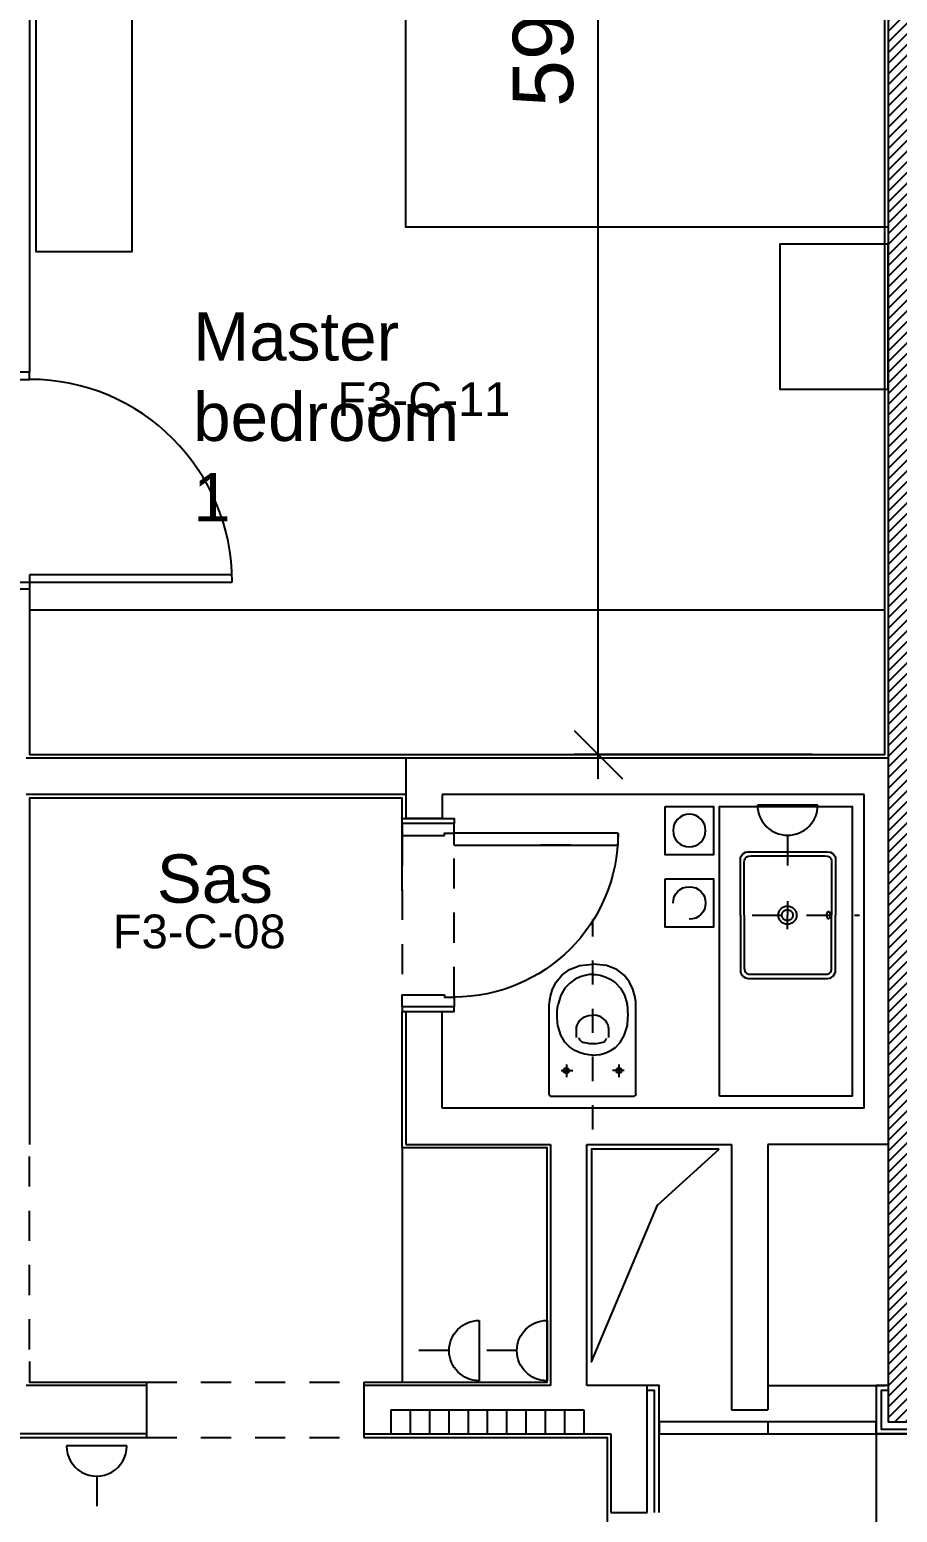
# Model space of a CAD drawing. Extents: x -1.7 to 46.3, y -159.8 to -77.2.
# Drawn here: x 8.02 to 11.62, y -127.46 to -121.32 of the extents above; entities that cross this region are included whole.
import ezdxf

# ---------------------------------------------------------------- set-up
doc = ezdxf.new("R2010")
doc.units = 0
doc.header["$MEASUREMENT"] = 0
doc.header["$PDMODE"] = 35
doc.header["$PDSIZE"] = 0.3
for name, pattern in [('CENTER', [2, 1.25, -0.25, 0.25, -0.25]), ('DASHDOTX2', [50.8, 25.4, -12.7, 0, -12.7]), ('HIDDEN2', [0.1875, 0.125, -0.0625])]:
    doc.linetypes.add(name, pattern=pattern)
doc.layers.get('0').update_dxf_attribs({"linetype": 'CONTINUOUS'})
doc.layers.get('DEFPOINTS').update_dxf_attribs({"linetype": 'CONTINUOUS'})
for name, color, linetype in [('04', 4, 'CONTINUOUS'), ('A-AXIS-SANITARY', 10, 'DASHDOTX2'), ('a-dim', 3, 'CONTINUOUS'), ('A-DOORS', 1, 'CONTINUOUS'), ('A-FLOR-PFIX', 61, 'CONTINUOUS'), ('A-FURNITURE', 252, 'CONTINUOUS'), ('A-HATCH-CONC', 8, 'CONTINUOUS'), ('A-MECHANICAL', 8, 'CONTINUOUS'), ('A-PLASTER', 8, 'CONTINUOUS'), ('A-proj-marble', 137, 'CONTINUOUS'), ('A-proj-wood', 5, 'CONTINUOUS'), ('A-PROJECTION', 9, 'CONTINUOUS'), ('A-SANIT', 95, 'CONTINUOUS'), ('A-sect-marble', 1, 'CONTINUOUS'), ('a-shaft', 251, 'CONTINUOUS'), ('E-POWER', 4, 'CONTINUOUS'), ('h', 252, 'CONTINUOUS'), ('l', 7, 'CONTINUOUS'), ('p', 251, 'HIDDEN2'), ('S-2ND-3RD-4-5-6TH$0$A-STR 2-3-4-5-6', 2, 'CONTINUOUS'), ('str', 6, 'CONTINUOUS'), ('txt', 250, 'CONTINUOUS'), ('w', 4, 'CONTINUOUS')]:
    doc.layers.add(name, color=color, linetype=linetype)
doc.styles.add('A100-STEXT', font='ARIAL.TTF', dxfattribs={"height": 0.25})
doc.dimstyles.new('dim-law', dxfattribs={"dimtxt": 0.25, "dimasz": 0.2, "dimexe": 0.1, "dimexo": 0.3, "dimgap": 0.1, "dimtad": 1, "dimlfac": 100, "dimdsep": 46, "dimtxsty": 'A100-STEXT', "dimblk1": 'OBLIQUE', "dimblk2": 'OBLIQUE', "dimsah": 1, "dimcen": -0.05, "dimdle": 0.1, "dimclrd": 15, "dimclre": 15, "dimclrt": 256, "dimadec": 0, "dimazin": 0, "dimtfac": 0.28, "dimtix": 1, "dimtmove": 2, "dimatfit": 3, "dimldrblk": 'OBLIQUE', "dimfxl": 0, "dimtolj": 1, "dimarcsym": 0})

# ---------------------------------------------------------------- blocks, each defined once
blk = doc.blocks.new('A$C4412624D')
for points in [[(-363.316505, 205.931824, 0), (-369.377186, 205.812927, 0), (-385.619804, 204.401184, 0), (-409.135235, 200.113983, 0), (-437.014357, 191.368836, 0), (-466.348038, 176.583069, 0), (-494.227158, 154.174194, 0), (-517.742592, 122.559601, 0), (-533.985207, 80.156738, 0), (-540.045876, 25.382996, 0)], [(-7.305237, 205.931824, 0), (-19.51413, 205.931824, 0), (-52.233948, 205.931824, 0), (-99.604431, 205.931824, 0), (-155.76532, 205.931824, 0), (-214.856354, 205.931793, 0), (-271.017242, 205.931793, 0), (-318.387726, 205.931793, 0), (-351.107536, 205.931763, 0), (-363.316406, 205.931763, 0)], [(-7.305237, 205.931824, 0), (-7.054718, 205.891724, 0), (-6.383331, 205.746399, 0), (-5.411285, 205.458283, 0), (-4.258881, 204.989777, 0), (-3.046356, 204.303314, 0), (-1.893951, 203.361298, 0), (-0.921936, 202.126221, 0), (-0.250519, 200.560455, 0), (0, 198.626465, 0)], [(-0.000031, 198.626618, 0), (-0.000031, 186.942688, 0), (-0.000031, 155.629791, 0), (-0.000031, 110.296204, 0), (-0.000031, 56.550171, 0), (0, 0, 0), (0, -53.746025, 0), (0, -99.079628, 0), (0.000031, -130.392528, 0), (0.000031, -142.076446, 0)], [(-497.934326, 27.701111, 0), (-497.803253, 31.697464, 0), (-496.723526, 42.562134, 0), (-493.665352, 58.608521, 0), (-487.598946, 78.150055, 0), (-477.494526, 99.500153, 0), (-462.322313, 120.972229, 0), (-441.052518, 140.879669, 0), (-412.655359, 157.53595, 0), (-376.101051, 169.254425, 0)], [(-283.871368, 169.254578, 0), (-285.531082, 169.495087, 0), (-290.24971, 170.096344, 0), (-297.636414, 170.87796, 0), (-307.300392, 171.659577, 0), (-318.850838, 172.260834, 0), (-331.896935, 172.501343, 0), (-346.047874, 172.200714, 0), (-360.912849, 171.17862, 0), (-376.101044, 169.254608, 0)], [(-167.899292, 27.713638, 0), (-167.94632, 31.783478, 0), (-168.779755, 42.831787, 0), (-171.43811, 59.116745, 0), (-176.960022, 78.896546, 0), (-186.383972, 100.429382, 0), (-200.748535, 121.973389, 0), (-221.092255, 141.786835, 0), (-248.453674, 158.127808, 0), (-283.871368, 169.254547, 0)], [(-128.633087, 134.554077, 0), (-126.879395, 134.554077, 0), (-122.179504, 134.554077, 0), (-115.375183, 134.554077, 0), (-107.308197, 134.554077, 0), (-98.820343, 134.554108, 0), (-90.753357, 134.554108, 0), (-83.949036, 134.554108, 0), (-79.249146, 134.554138, 0), (-77.495453, 134.554138, 0)], [(-93.019531, 135.467438, 0), (-93.196075, 137.437134, 0), (-93.705109, 139.291046, 0), (-94.515656, 140.998169, 0), (-95.596771, 142.527588, 0), (-96.917511, 143.848328, 0), (-98.446899, 144.929444, 0), (-100.154022, 145.740021, 0), (-102.007935, 146.249054, 0), (-103.977631, 146.425629, 0), (-103.977631, 146.425537, 0), (-105.947327, 146.248993, 0), (-107.801239, 145.73996, 0), (-109.508362, 144.929413, 0), (-111.03775, 143.848328, 0), (-112.358459, 142.527588, 0), (-113.439575, 140.99823, 0), (-114.250092, 139.291107, 0), (-114.759094, 137.437256, 0), (-114.935638, 135.46759, 0), (-114.93573, 135.467438, 0), (-114.759186, 133.497742, 0), (-114.250153, 131.643829, 0), (-113.439606, 129.936707, 0), (-112.35849, 128.407288, 0), (-111.03775, 127.086548, 0), (-109.508362, 126.005432, 0), (-107.801239, 125.194855, 0), (-105.947327, 124.685822, 0), (-103.977631, 124.509247, 0), (-103.977631, 124.509339, 0), (-102.007935, 124.685883, 0), (-100.154022, 125.194916, 0), (-98.446899, 126.005463, 0), (-96.917511, 127.086548, 0), (-95.596802, 128.407288, 0), (-94.515686, 129.936646, 0), (-93.70517, 131.643768, 0), (-93.196167, 133.49762, 0), (-93.019623, 135.467285, 0)], [(-103.977631, 156.470307, 0), (-103.977631, 154.841889, 0), (-103.977631, 150.477722, 0), (-103.977631, 144.159454, 0), (-103.977631, 136.668732, 0), (-103.977661, 128.787171, 0), (-103.977661, 121.296448, 0), (-103.977661, 114.97818, 0), (-103.977692, 110.614014, 0), (-103.977692, 108.985626, 0)], [(-239.127029, 93.496338, 0), (-244.453003, 93.570557, 0), (-249.945557, 93.674713, 0), (-255.392944, 93.798554, 0), (-260.583328, 93.931671, 0), (-265.304947, 94.063751, 0), (-269.345993, 94.184479, 0), (-272.494675, 94.283508, 0), (-274.5392, 94.350495, 0), (-275.267776, 94.375122, 0), (-275.267746, 94.375122, 0), (-277.177994, 94.160919, 0), (-282.297455, 93.202637, 0), (-289.709213, 91.026795, 0), (-298.496338, 87.159912, 0), (-307.741928, 81.128479, 0), (-316.529068, 72.45903, 0), (-323.940826, 60.67807, 0), (-329.060295, 45.312103, 0), (-330.970551, 25.887634, 0)], [(-222.988953, 73.828949, 0), (-223.338638, 74.133179, 0), (-224.304276, 74.948532, 0), (-225.760712, 76.128952, 0), (-227.582809, 77.528443, 0), (-229.645447, 79.000946, 0), (-231.823486, 80.400421, 0), (-233.99176, 81.580872, 0), (-236.025146, 82.39621, 0), (-237.798523, 82.70047, 0)], [(-222.988953, 73.828949, 0), (-222.415253, 72.286972, 0), (-220.969742, 67.851441, 0), (-219.065781, 60.807938, 0), (-217.11673, 51.442078, 0), (-215.53595, 40.039414, 0), (-214.736816, 26.885574, 0), (-215.132675, 12.266113, 0), (-217.136887, -3.533356, 0), (-221.162842, -20.227234, 0)], [(-363.316505, -149.381658, 0), (-369.377186, -149.461094, 0), (-385.619804, -148.580885, 0), (-409.135235, -145.063267, 0), (-437.014357, -137.230472, 0), (-466.348038, -123.404728, 0), (-494.227158, -101.908272, 0), (-517.742592, -71.063339, 0), (-533.985207, -29.192154, 0), (-540.045876, 25.383057, 0)], [(-497.934326, 27.701111, 0), (-497.877174, 23.658875, 0), (-496.982231, 12.679642, 0), (-494.164284, -3.515335, 0), (-488.338104, -23.204819, 0), (-478.41848, -44.667587, 0), (-463.320183, -66.182388, 0), (-441.957998, -86.028, 0), (-413.246702, -102.483177, 0), (-376.101074, -113.826691, 0)], [(-239.127029, -38.068466, 0), (-244.453003, -38.14267, 0), (-249.945557, -38.246841, 0), (-255.392944, -38.370651, 0), (-260.583328, -38.503769, 0), (-265.304947, -38.635849, 0), (-269.345993, -38.756561, 0), (-272.494675, -38.855591, 0), (-274.5392, -38.922577, 0), (-275.267776, -38.947189, 0), (-275.267746, -38.947235, 0), (-277.177994, -38.733047, 0), (-282.297455, -37.774811, 0), (-289.709213, -35.599045, 0), (-298.496338, -31.732208, 0), (-307.741928, -25.700821, 0), (-316.529068, -17.031387, 0), (-323.940826, -5.250381, 0), (-329.060295, 10.115692, 0), (-330.970551, 29.540344, 0)], [(-167.899292, 27.713638, 0), (-167.835449, 23.744888, 0), (-168.391693, 12.949295, 0), (-170.689728, -3.00711, 0), (-175.851273, -22.458359, 0), (-184.998032, -43.738403, 0), (-199.251709, -65.181274, 0), (-219.733994, -85.120949, 0), (-247.56662, -101.891426, 0), (-283.871277, -113.826691, 0)], [(-221.162796, -20.227218, 0), (-221.512482, -20.531448, 0), (-222.478119, -21.346786, 0), (-223.934555, -22.527222, 0), (-225.756668, -23.926681, 0), (-227.819305, -25.39917, 0), (-229.99733, -26.79863, 0), (-232.165619, -27.97905, 0), (-234.19902, -28.794388, 0), (-235.972382, -29.098617, 0)], [(-103.977631, -101.042419, 0), (-103.977631, -99.414001, 0), (-103.977631, -95.049827, 0), (-103.977631, -88.731552, 0), (-103.977631, -81.240814, 0), (-103.977661, -73.359253, 0), (-103.977661, -65.868515, 0), (-103.977661, -59.550239, 0), (-103.977692, -55.186066, 0), (-103.977692, -53.557648, 0)], [(-283.871368, -113.826683, 0), (-285.531082, -114.067184, 0), (-290.24971, -114.668434, 0), (-297.636414, -115.450065, 0), (-307.300392, -116.231693, 0), (-318.850838, -116.832943, 0), (-331.896935, -117.073444, 0), (-346.047874, -116.772819, 0), (-360.912849, -115.750694, 0), (-376.101044, -113.826691, 0)], [(-128.633087, -79.126785, 0), (-126.879395, -79.126785, 0), (-122.179504, -79.126785, 0), (-115.375183, -79.126785, 0), (-107.308197, -79.126793, 0), (-98.820343, -79.126793, 0), (-90.753357, -79.1268, 0), (-83.949036, -79.1268, 0), (-79.249146, -79.126808, 0), (-77.495453, -79.126816, 0)], [(-93.019531, -80.039558, 0), (-93.196075, -78.069855, 0), (-93.705109, -76.215965, 0), (-94.515656, -74.508842, 0), (-95.596771, -72.979439, 0), (-96.917511, -71.658707, 0), (-98.446899, -70.577591, 0), (-100.154022, -69.767044, 0), (-102.007935, -69.258026, 0), (-103.977631, -69.081474, 0), (-103.977631, -69.081459, 0), (-105.947327, -69.258011, 0), (-107.801239, -69.767036, 0), (-109.508362, -70.577583, 0), (-111.03775, -71.658699, 0), (-112.358459, -72.979431, 0), (-113.439575, -74.508835, 0), (-114.250092, -76.21595, 0), (-114.759094, -78.069839, 0), (-114.935638, -80.039543, 0), (-114.93573, -80.039558, 0), (-114.759186, -82.009262, 0), (-114.250153, -83.863159, 0), (-113.439606, -85.570282, 0), (-112.35849, -87.099686, 0), (-111.03775, -88.420425, 0), (-109.508362, -89.501541, 0), (-107.801239, -90.312088, 0), (-105.947327, -90.821113, 0), (-103.977631, -90.997673, 0), (-103.977631, -90.997658, 0), (-102.007935, -90.821106, 0), (-100.154022, -90.31208, 0), (-98.446899, -89.501533, 0), (-96.917511, -88.420418, 0), (-95.596802, -87.099678, 0), (-94.515686, -85.570274, 0), (-93.70517, -83.863144, 0), (-93.196167, -82.009254, 0), (-93.019623, -80.039543, 0)], [(-7.305237, -149.381658, 0), (-19.51413, -149.381658, 0), (-52.233948, -149.381658, 0), (-99.604431, -149.381658, 0), (-155.76532, -149.381658, 0), (-214.856354, -149.38166, 0), (-271.017242, -149.38166, 0), (-318.387726, -149.38166, 0), (-351.107536, -149.381662, 0), (-363.316406, -149.381662, 0)], [(-7.305237, -149.381658, 0), (-7.054718, -149.341568, 0), (-6.383331, -149.196247, 0), (-5.411285, -148.908123, 0), (-4.258881, -148.439623, 0), (-3.046356, -147.753174, 0), (-1.893951, -146.811207, 0), (-0.921936, -145.576141, 0), (-0.250519, -144.010414, 0), (0, -142.076446, 0)]]:
    blk.add_polyline3d(points)
at = {"layer": 'A-AXIS-SANITARY', "linetype": 'CENTER', "ltscale": 0.1}
blk.add_line((136.288241, 26.88557), (-721.794139, 26.885582), dxfattribs=at)
blk = doc.blocks.new('A$C6D442EC4')
at = {"layer": 'A-AXIS-SANITARY', "linetype": 'CENTER', "ltscale": 0.1}
blk.add_line((-0.0027, 0.3461), (-0.0027, -0.0992), dxfattribs=at)
at = {"layer": 'A-FLOR-PFIX', "ltscale": 0.5}
for points in [[(-0.0025, 0.3948), (-0.0051, 0.3948), (-0.0125, 0.3948), (-0.0239, 0.3948), (-0.0388, 0.3948), (-0.0564, 0.3948), (-0.076, 0.3948), (-0.1187, 0.3948), (-0.1614, 0.3948), (-0.181, 0.3948), (-0.1986, 0.3948), (-0.2135, 0.3948), (-0.225, 0.3948), (-0.2323, 0.3948), (-0.235, 0.3948), (-0.2405, 0.394), (-0.246, 0.3919), (-0.2556, 0.3842), (-0.2625, 0.3736), (-0.2651, 0.362), (-0.2651, 0.361), (-0.2651, 0.3583), (-0.2651, 0.3538), (-0.2651, 0.3478), (-0.2651, 0.3316), (-0.2651, 0.3105), (-0.2651, 0.2855), (-0.2651, 0.2577), (-0.2651, 0.1972), (-0.2651, 0.1367), (-0.2651, 0.1088), (-0.2651, 0.0839), (-0.2651, 0.0628), (-0.2651, 0.0466), (-0.2651, 0.0405), (-0.2651, 0.0361), (-0.2651, 0.0333), (-0.2651, 0.0324), (-0.2626, 0.0199), (-0.2557, 0.0096), (-0.2448, 0.0026), (-0.2379, 0.0007), (-0.2303, 0), (-0.2278, 0), (-0.2205, 0), (-0.2093, 0), (-0.1947, 0), (-0.1775, 0), (-0.1582, 0), (-0.1164, 0), (-0.0746, 0), (-0.0553, 0), (-0.0381, 0), (-0.0235, 0), (-0.0123, 0), (-0.005, 0), (-0.0025, 0)], [(-0.0025, 0.3784), (-0.0049, 0.3784), (-0.0118, 0.3784), (-0.0226, 0.3784), (-0.0366, 0.3784), (-0.0531, 0.3784), (-0.0715, 0.3784), (-0.1116, 0.3784), (-0.1517, 0.3784), (-0.1701, 0.3784), (-0.1867, 0.3784), (-0.2006, 0.3784), (-0.2114, 0.3784), (-0.2183, 0.3784), (-0.2208, 0.3784), (-0.2288, 0.3778), (-0.2351, 0.3761), (-0.2399, 0.3735), (-0.2434, 0.37), (-0.2472, 0.361), (-0.2481, 0.3502), (-0.2481, 0.3493), (-0.2481, 0.3468), (-0.2481, 0.3427), (-0.2481, 0.3371), (-0.2481, 0.322), (-0.2481, 0.3025), (-0.2481, 0.2793), (-0.2481, 0.2535), (-0.2481, 0.1974), (-0.2481, 0.1413), (-0.2481, 0.1155), (-0.2481, 0.0924), (-0.2481, 0.0728), (-0.2481, 0.0577), (-0.2481, 0.0522), (-0.2481, 0.048), (-0.2481, 0.0455), (-0.2481, 0.0446), (-0.2472, 0.0339), (-0.2434, 0.0249), (-0.2399, 0.0214), (-0.2351, 0.0187), (-0.2288, 0.017), (-0.2208, 0.0164), (-0.2183, 0.0164), (-0.2114, 0.0164), (-0.2006, 0.0164), (-0.1867, 0.0164), (-0.1701, 0.0164), (-0.1517, 0.0164), (-0.1116, 0.0164), (-0.0715, 0.0164), (-0.0531, 0.0164), (-0.0366, 0.0164), (-0.0226, 0.0164), (-0.0118, 0.0164), (-0.0049, 0.0164), (-0.0025, 0.0164)], [(-0.0026, 0.3948), (0, 0.3948), (0.0074, 0.3948), (0.0188, 0.3948), (0.0337, 0.3948), (0.0513, 0.3948), (0.0709, 0.3948), (0.1136, 0.3948), (0.1563, 0.3948), (0.176, 0.3948), (0.1936, 0.3948), (0.2084, 0.3948), (0.2199, 0.3948), (0.2273, 0.3948), (0.2299, 0.3948), (0.2355, 0.394), (0.2409, 0.3919), (0.2506, 0.3842), (0.2574, 0.3736), (0.26, 0.362), (0.26, 0.361), (0.26, 0.3583), (0.26, 0.3538), (0.26, 0.3478), (0.26, 0.3316), (0.26, 0.3105), (0.26, 0.2856), (0.26, 0.2578), (0.26, 0.1974), (0.26, 0.137), (0.26, 0.1092), (0.26, 0.0843), (0.26, 0.0632), (0.26, 0.047), (0.26, 0.041), (0.26, 0.0366), (0.26, 0.0338), (0.26, 0.0329), (0.2574, 0.0212), (0.2506, 0.0106), (0.2409, 0.003), (0.2355, 0.0008), (0.2299, 0), (0.2273, 0), (0.2199, 0), (0.2084, 0), (0.1936, 0), (0.176, 0), (0.1563, 0), (0.1136, 0), (0.0709, 0), (0.0513, 0), (0.0337, 0), (0.0188, 0), (0.0074, 0), (0, 0), (-0.0026, 0)], [(-0.0026, 0.3784), (-0.0002, 0.3784), (0.0068, 0.3784), (0.0175, 0.3784), (0.0315, 0.3784), (0.048, 0.3784), (0.0665, 0.3784), (0.1065, 0.3784), (0.1466, 0.3784), (0.1651, 0.3784), (0.1816, 0.3784), (0.1955, 0.3784), (0.2063, 0.3784), (0.2132, 0.3784), (0.2157, 0.3784), (0.2237, 0.3778), (0.23, 0.3761), (0.2348, 0.3735), (0.2383, 0.37), (0.2421, 0.361), (0.243, 0.3502), (0.243, 0.3493), (0.243, 0.3468), (0.243, 0.3427), (0.243, 0.3371), (0.243, 0.322), (0.243, 0.3025), (0.243, 0.2793), (0.243, 0.2535), (0.243, 0.1974), (0.243, 0.1413), (0.243, 0.1155), (0.243, 0.0924), (0.243, 0.0728), (0.243, 0.0577), (0.243, 0.0522), (0.243, 0.048), (0.243, 0.0455), (0.243, 0.0446), (0.2421, 0.0339), (0.2383, 0.0249), (0.2348, 0.0214), (0.23, 0.0187), (0.2237, 0.017), (0.2157, 0.0164), (0.2132, 0.0164), (0.2063, 0.0164), (0.1955, 0.0164), (0.1816, 0.0164), (0.1651, 0.0164), (0.1466, 0.0164), (0.1065, 0.0164), (0.0665, 0.0164), (0.048, 0.0164), (0.0315, 0.0164), (0.0175, 0.0164), (0.0068, 0.0164), (-0.0002, 0.0164), (-0.0026, 0.0164)], [(-0.0408, 0.1997), (-0.0406, 0.2035), (-0.04, 0.2073), (-0.0391, 0.2109), (-0.0378, 0.2144), (-0.0362, 0.2176), (-0.0343, 0.2208), (-0.0322, 0.2237), (-0.0297, 0.2263), (-0.0271, 0.2288), (-0.0242, 0.2309), (-0.021, 0.2328), (-0.0177, 0.2344), (-0.0143, 0.2357), (-0.0107, 0.2366), (-0.0069, 0.2372), (-0.0031, 0.2374), (0.0008, 0.2372), (0.0045, 0.2366), (0.0081, 0.2357), (0.0116, 0.2344), (0.0149, 0.2328), (0.018, 0.2309), (0.0209, 0.2288), (0.0236, 0.2263), (0.026, 0.2237), (0.0282, 0.2208), (0.0301, 0.2176), (0.0317, 0.2144), (0.0329, 0.2109), (0.0339, 0.2073), (0.0344, 0.2035), (0.0346, 0.1997), (0.0344, 0.1958), (0.0339, 0.1921), (0.0329, 0.1885), (0.0317, 0.185), (0.0301, 0.1817), (0.0282, 0.1786), (0.026, 0.1757), (0.0236, 0.173), (0.0209, 0.1706), (0.018, 0.1684), (0.0149, 0.1665), (0.0116, 0.1649), (0.0081, 0.1637), (0.0045, 0.1627), (0.0008, 0.1622), (-0.0031, 0.162), (-0.0069, 0.1622), (-0.0107, 0.1627), (-0.0143, 0.1637), (-0.0177, 0.1649), (-0.021, 0.1665), (-0.0242, 0.1684), (-0.0271, 0.1706), (-0.0297, 0.173), (-0.0322, 0.1757), (-0.0343, 0.1786), (-0.0362, 0.1817), (-0.0378, 0.185), (-0.0391, 0.1885), (-0.04, 0.1921), (-0.0406, 0.1958), (-0.0408, 0.1997), (-0.0408, 0.1997)], [(-0.0257, 0.1997), (-0.0256, 0.202), (-0.0252, 0.2042), (-0.0247, 0.2064), (-0.0239, 0.2085), (-0.023, 0.2105), (-0.0218, 0.2123), (-0.0205, 0.2141), (-0.0191, 0.2157), (-0.0175, 0.2171), (-0.0157, 0.2184), (-0.0139, 0.2196), (-0.0119, 0.2205), (-0.0098, 0.2213), (-0.0076, 0.2218), (-0.0054, 0.2222), (-0.0031, 0.2223), (-0.0008, 0.2222), (0.0015, 0.2218), (0.0037, 0.2213), (0.0057, 0.2205), (0.0077, 0.2196), (0.0096, 0.2184), (0.0113, 0.2171), (0.0129, 0.2157), (0.0144, 0.2141), (0.0157, 0.2123), (0.0168, 0.2105), (0.0178, 0.2085), (0.0185, 0.2064), (0.0191, 0.2042), (0.0194, 0.202), (0.0196, 0.1997), (0.0194, 0.1974), (0.0191, 0.1951), (0.0185, 0.1929), (0.0178, 0.1909), (0.0168, 0.1889), (0.0157, 0.187), (0.0144, 0.1853), (0.0129, 0.1837), (0.0113, 0.1822), (0.0096, 0.1809), (0.0077, 0.1798), (0.0057, 0.1788), (0.0037, 0.1781), (0.0015, 0.1775), (-0.0008, 0.1772), (-0.0031, 0.1771), (-0.0054, 0.1772), (-0.0076, 0.1775), (-0.0098, 0.1781), (-0.0119, 0.1788), (-0.0139, 0.1798), (-0.0157, 0.1809), (-0.0175, 0.1822), (-0.0191, 0.1837), (-0.0205, 0.1853), (-0.0218, 0.187), (-0.023, 0.1889), (-0.0239, 0.1909), (-0.0247, 0.1929), (-0.0252, 0.1951), (-0.0256, 0.1974), (-0.0257, 0.1997), (-0.0257, 0.1997)], [(-0.0176, 0.0295), (-0.0176, 0.0302), (-0.0173, 0.0308), (-0.017, 0.0315), (-0.0165, 0.0321), (-0.0158, 0.0326), (-0.0151, 0.0332), (-0.0142, 0.0337), (-0.0132, 0.0341), (-0.011, 0.0349), (-0.0084, 0.0355), (-0.0056, 0.0359), (-0.0026, 0.036), (0.0004, 0.0359), (0.0033, 0.0355), (0.0058, 0.0349), (0.0081, 0.0341), (0.009, 0.0337), (0.0099, 0.0332), (0.0107, 0.0326), (0.0113, 0.0321), (0.0118, 0.0315), (0.0122, 0.0308), (0.0124, 0.0302), (0.0125, 0.0295), (0.0124, 0.0288), (0.0122, 0.0282), (0.0118, 0.0276), (0.0113, 0.027), (0.0107, 0.0264), (0.0099, 0.0258), (0.009, 0.0253), (0.0081, 0.0249), (0.0058, 0.0241), (0.0033, 0.0235), (0.0004, 0.0231), (-0.0026, 0.023), (-0.0056, 0.0231), (-0.0084, 0.0235), (-0.011, 0.0241), (-0.0132, 0.0249), (-0.0142, 0.0253), (-0.0151, 0.0258), (-0.0158, 0.0264), (-0.0165, 0.027), (-0.017, 0.0276), (-0.0173, 0.0282), (-0.0176, 0.0288), (-0.0176, 0.0295), (-0.0176, 0.0295)]]:
    blk.add_lwpolyline(points, dxfattribs=at)
at = {"layer": 'A-SANIT', "ltscale": 0.5}
for points in [[(-0.0614, 0.1997), (-0.0031, 0.1997)], [(0.0553, 0.1997), (-0.0031, 0.1997)]]:
    blk.add_lwpolyline(points, dxfattribs=at)
blk = doc.blocks.new('A$C3B044ACB')
blk.add_lwpolyline([(-0.1, -0.1), (0.1, -0.1), (0.1, 0.1), (-0.1, 0.1)], close=True)
blk.add_circle((0, 0), 0.0676)
blk = doc.blocks.new('A$C767F1EFC')
blk.add_lwpolyline([(-0.2, -0.2), (0, -0.2), (0, 0), (-0.2, 0)], close=True)
blk.add_arc((-0.1, -0.1), 0.0676, 180, 90)
blk = doc.blocks.new('A$C532C6EEE')
for p, q in [((0.215, 0.11), (0.215, 0.06)), ((0.215, 0.11), (0.775, 0.11)), ((0.698, 0.11), (0.575, 0.11)), ((0.775, 0.11), (0.895, 0.11)), ((0.895, 0.11), (0.895, 0.06)), ((0.775, 0.06), (0.215, 0.06)), ((0.698, 0.06), (0.575, 0.06)), ((0.895, 0.06), (0.775, 0.06))]:
    blk.add_line(p, q)
for points in [[(0, 0.8), (0.215, 0.8), (0.215, 0.78), (0, 0.78), (0, 0.8)], [(0.215, 0.78), (0, 0.78), (0, 0.73), (0.175, 0.73)], [(0.175, 0.73), (0.175, 0.74), (0.215, 0.74), (0.215, 0.78)], [(0.215, 0.02), (0, 0.02), (0, 0.07), (0.175, 0.07)], [(0.175, 0.07), (0.175, 0.06), (0.215, 0.06), (0.215, 0.02)], [(0, 0), (0.215, 0), (0.215, 0.02), (0, 0.02), (0, 0)]]:
    blk.add_lwpolyline(points)
blk.add_arc((0.2147, 0.0597), 0.6803, 0.02544, 89.97456)
blk = doc.blocks.new('A$C77760DF2')
for p, q in [((0, 0.9), (0, 0.85)), ((0.18, 0.9), (0, 0.9)), ((0.13, 0.85), (0.13, 0.87)), ((0.13, 0.87), (0.18, 0.87)), ((0.18, 0.87), (0.18, 0.9)), ((0, 0.85), (0.13, 0.85)), ((0, 0), (0, 0.05)), ((0, 0.05), (0.13, 0.05)), ((0.13, 0.05), (0.13, 0.03)), ((0.13, 0.03), (0.18, 0.03)), ((1.02, 0.06), (0.18, 0.06)), ((0.18, 0.06), (0.18, 0.02)), ((0.18, 0.03), (1.02, 0.03)), ((0.18, 0.03), (0.18, 0)), ((0.18, 0), (0, 0))]:
    blk.add_line(p, q)
blk.add_arc((0.18, 0.03), 0.84, 360, 90)
blk = doc.blocks.new('PRISE10A')
for p, q in [((-0.0075, 0.1392), (-0.0075, 0.2642)), ((-0.1325, 0.0142), (0.1175, 0.0142))]:
    blk.add_line(p, q)
blk.add_arc((-0.0075, 0.0142), 0.125, 0, 180)
blk = doc.blocks.new('_OBLIQUE')
at = {"color": 0, "linetype": 'ByBlock'}
blk.add_line((-0.5, -0.5), (0.5, 0.5), dxfattribs=at)
blk = doc.blocks.new('*D279')
at = {"layer": 'a-dim', "color": 15, "lineweight": -2}
for p, q in [((10.3758, -124.4207), (10.3758, -118.2707)), ((11.2634, -118.3707), (10.2758, -118.3707)), ((11.2634, -124.3207), (10.2758, -124.3207))]:
    blk.add_line(p, q, dxfattribs=at)
at = {"layer": 'DEFPOINTS', "color": 0}
for p in [(10.3758, -118.3707), (11.5634, -118.3707), (11.5634, -124.3207)]:
    blk.add_point(p, dxfattribs=at)
at = {"layer": 'a-dim', "color": 15, "lineweight": -2, "xscale": 0.2, "yscale": 0.2, "zscale": 0.2}
for p, rotation in [((10.3758, -118.3707), 90), ((10.3758, -124.3207), 270)]:
    blk.add_blockref('_OBLIQUE', p, dxfattribs=dict(at, rotation=rotation))
at = {"layer": 'a-dim', "insert": (10.1481, -121.3457), "char_height": 0.25, "attachment_point": 5, "rotation": 90, "style": 'A100-STEXT'}
blk.add_mtext('\\A1;595', dxfattribs=at)
blk = doc.blocks.new('*D285')
at = {"layer": 'a-dim', "color": 15, "lineweight": -2}
for p, q in [((0.4934, -127.4507), (0.4934, -128.5594)), ((10.4134, -127.4507), (10.4134, -128.5594)), ((10.5134, -128.4594), (0.3934, -128.4594))]:
    blk.add_line(p, q, dxfattribs=at)
at = {"layer": 'DEFPOINTS', "color": 0}
for p in [(0.4934, -127.1507), (10.4134, -127.1507), (0.4934, -128.4594)]:
    blk.add_point(p, dxfattribs=at)
at = {"layer": 'a-dim', "color": 15, "lineweight": -2, "xscale": 0.2, "yscale": 0.2, "zscale": 0.2}
for p, rotation in [((0.4934, -128.4594), 180.0000000034649), ((10.4134, -128.4594), 3.464908360228947e-09)]:
    blk.add_blockref('_OBLIQUE', p, dxfattribs=dict(at, rotation=rotation))
at = {"layer": 'a-dim', "insert": (5.4534, -128.2317), "char_height": 0.25, "attachment_point": 5, "rotation": 0, "style": 'A100-STEXT'}
blk.add_mtext('\\A1;992', dxfattribs=at)

msp = doc.modelspace()

# ---------------------------------------------------------------- hatches: boundary and pattern name
at = {"layer": 'A-HATCH-CONC'}
h = msp.add_hatch(dxfattribs=at)
h.set_pattern_fill('ANSI31', color=256, scale=0.25, style=0)
h.set_pattern_definition([(45, (8e-11, -138.735676), (-0.022097087, 0.022097087), [])])
h.paths.add_polyline_path([(15.77837, -119.45568), (15.47837, -119.45568), (15.47837, -121.18568), (11.87837, -121.18568), (11.87837, -119.45568), (11.57837, -119.45568), (11.57837, -127.08568), (11.87837, -127.08568), (11.87837, -121.48568), (15.47837, -121.48568), (15.47837, -127.08568), (15.77837, -127.08568)])

# ---------------------------------------------------------------- linework, layer by layer
for p, q in [((11.52837, -127.08568), (10.62837, -127.08568)), ((10.62837, -127.08568), (10.62837, -127.13568)), ((11.52837, -127.13568), (11.52837, -127.08568)), ((10.62837, -127.13568), (11.52837, -127.13568))]:
    msp.add_line(p, q)
at = {"ltscale": 4}
msp.add_line((11.07837, -127.08568), (11.07837, -127.13568), dxfattribs=at)
at = {"layer": '04', "color": 132}
for p, q in [((9.51587, -127.03568), (9.51587, -127.13568)), ((9.51587, -127.03568), (10.31587, -127.03568)), ((9.59587, -127.03568), (9.59587, -127.13568)), ((9.67587, -127.03568), (9.67587, -127.13568)), ((9.75587, -127.03568), (9.75587, -127.13568)), ((9.83587, -127.03568), (9.83587, -127.13568)), ((9.91587, -127.03568), (9.91587, -127.13568)), ((9.99587, -127.03568), (9.99587, -127.13568)), ((10.07587, -127.03568), (10.07587, -127.13568)), ((10.15587, -127.03568), (10.15587, -127.13568)), ((10.23587, -127.03568), (10.23587, -127.13568)), ((10.31587, -127.03568), (10.31587, -127.13568)), ((9.51587, -127.13568), (10.31587, -127.13568))]:
    msp.add_line(p, q, dxfattribs=at)
at = {"layer": 'A-FLOR-PFIX', "ltscale": 0.5}
msp.add_lwpolyline([(10.87837, -125.73568), (10.87837, -124.53568), (11.42837, -124.53568), (11.42837, -125.73568)], close=True, dxfattribs=at)
at = {"layer": 'A-FURNITURE'}
for points in [[(8.04337, -119.43568), (8.04337, -122.23568), (8.44337, -122.23568), (8.44337, -119.43568)], [(11.57837, -120.13568), (11.57837, -122.13568), (9.57837, -122.13568), (9.57837, -120.13568)], [(11.57837, -122.80568), (11.57837, -122.20568), (11.12837, -122.20568), (11.12837, -122.80568)]]:
    msp.add_lwpolyline(points, close=True, dxfattribs=at)
at = {"layer": 'A-PLASTER'}
for points in [[(8.01837, -118.37068), (8.01837, -122.73568)], [(8.01837, -123.63568), (8.01837, -124.32068), (11.56337, -124.32068), (11.56337, -119.45568)], [(9.56337, -124.88568), (9.56337, -124.50068), (8.01837, -124.50068), (8.01837, -125.93568)], [(9.40337, -126.92068), (10.16337, -126.92068), (10.16337, -125.95068), (9.56337, -125.95068), (9.56337, -125.38568)], [(7.83837, -126.83568), (7.83837, -127.15068), (8.50337, -127.15068)], [(8.01837, -126.83568), (8.01837, -126.92068), (8.50337, -126.92068)], [(9.40337, -127.15068), (10.41337, -127.15068), (10.41337, -129.01068), (11.55337, -129.01068), (11.55337, -132.08568)]]:
    msp.add_lwpolyline(points, dxfattribs=at)
at = {"layer": 'A-proj-marble'}
msp.add_lwpolyline([(11.52837, -128.68568), (15.82837, -128.68568), (15.82837, -127.13568), (11.52837, -127.13568)], close=True, dxfattribs=at)
at = {"layer": 'A-proj-wood'}
for points in [[(10.62837, -127.46068), (10.62837, -126.93568), (10.57837, -126.93568)], [(10.60837, -127.46068), (10.60837, -126.95568), (10.57837, -126.95568)]]:
    msp.add_lwpolyline(points, dxfattribs=at)
at = {"layer": 'A-PROJECTION', "ltscale": 4}
msp.add_line((11.07837, -126.93568), (11.56337, -126.93568), dxfattribs=at)
at = {"layer": 'A-sect-marble'}
for points in [[(11.57837, -126.93568), (11.52837, -126.93568), (11.52837, -127.13568), (11.97837, -127.13568)], [(11.57837, -126.95568), (11.54837, -126.95568), (11.54837, -127.11568), (11.97837, -127.11568)]]:
    msp.add_lwpolyline(points, dxfattribs=at)
at = {"layer": 'a-shaft'}
msp.add_lwpolyline([(10.87666, -125.95568), (10.34837, -125.95568), (10.34837, -126.83667), (10.62182, -126.18746)], close=True, dxfattribs=at)
at = {"layer": 'h'}
for p, q in [((8.01837, -123.72068), (11.56337, -123.72068)), ((9.56337, -125.95068), (9.56337, -126.92068))]:
    msp.add_line(p, q, dxfattribs=at)
at = {"layer": 'l'}
for points in [[(11.57837, -126.93568), (11.52837, -126.93568), (11.52837, -127.13568), (11.97837, -127.13568)], [(11.57837, -126.95568), (11.54837, -126.95568), (11.54837, -127.11568), (11.97837, -127.11568)]]:
    msp.add_lwpolyline(points, dxfattribs=at)
at = {"layer": 'p', "color": 8}
for p, q in [((9.56337, -124.65568), (9.56337, -125.31568)), ((9.77837, -125.32568), (9.77837, -124.64568))]:
    msp.add_line(p, q, dxfattribs=at)
at = {"layer": 'p'}
for p, q in [((8.01837, -126.78568), (8.01837, -125.98568)), ((8.50337, -126.92068), (9.40337, -126.92068)), ((8.50337, -127.15068), (9.40337, -127.15068))]:
    msp.add_line(p, q, dxfattribs=at)
at = {"layer": 'S-2ND-3RD-4-5-6TH$0$A-STR 2-3-4-5-6'}
msp.add_lwpolyline([(11.57837, -119.45568), (11.57837, -127.08568), (11.87837, -127.08568), (11.87837, -121.48568), (15.47837, -121.48568), (15.47837, -127.08568), (15.77837, -127.08568), (15.77837, -119.45568), (15.47837, -119.45568), (15.47837, -121.18568), (11.87837, -121.18568), (11.87837, -119.45568)], close=True, dxfattribs=at)
at = {"layer": 'str'}
msp.add_lwpolyline([(15.47837, -121.18568), (11.87837, -121.18568), (11.87837, -119.45568), (11.57837, -119.45568), (11.57837, -127.08568), (11.87837, -127.08568), (11.87837, -121.48568), (15.47837, -121.48568), (15.47837, -127.08568)], dxfattribs=at)
at = {"layer": 'w'}
for p, q in [((11.57837, -124.33568), (8.00337, -124.33568)), ((9.57837, -124.33568), (9.57837, -124.58568)), ((9.57837, -124.48568), (8.00337, -124.48568)), ((11.47837, -124.48568), (9.72837, -124.48568)), ((9.72837, -124.48568), (9.72837, -124.58568)), ((11.47837, -125.78568), (11.47837, -124.48568)), ((9.72837, -124.58568), (9.57837, -124.58568)), ((9.57837, -125.38568), (9.57837, -125.93568)), ((9.72837, -125.78568), (9.72837, -125.38568)), ((11.47837, -125.78568), (9.72837, -125.78568)), ((9.57837, -125.93568), (10.17837, -125.93568)), ((10.17837, -125.93568), (10.17837, -126.93568)), ((10.32837, -126.93568), (10.32837, -125.93568)), ((10.32837, -125.93568), (10.92837, -125.93568)), ((10.92837, -125.93568), (10.92837, -127.03568)), ((11.57837, -125.93568), (11.07837, -125.93568)), ((11.07837, -125.93568), (11.07837, -127.03568)), ((8.50337, -126.93568), (8.00337, -126.93568)), ((8.50337, -126.92068), (8.50337, -127.15068)), ((9.40337, -126.92068), (9.40337, -127.15068)), ((9.40337, -126.92068), (9.40337, -127.15068)), ((10.17837, -126.93568), (9.40337, -126.93568)), ((10.57837, -126.93568), (10.32837, -126.93568)), ((10.57837, -127.46068), (10.57837, -126.93568)), ((10.92837, -127.03568), (11.07837, -127.03568)), ((8.50337, -127.13568), (7.85337, -127.13568)), ((9.40337, -127.13568), (10.42837, -127.13568)), ((10.42837, -127.13568), (10.42837, -127.46068)), ((10.42837, -127.46068), (10.57837, -127.46068))]:
    msp.add_line(p, q, dxfattribs=at)

# ---------------------------------------------------------------- block references
at = {"layer": 'A-DOORS'}
msp.add_blockref('A$C77760DF2', (7.83837, -123.63568), dxfattribs=at)
at = {"layer": 'A-DOORS', "xscale": -1, "rotation": 180}
msp.add_blockref('A$C532C6EEE', (9.56337, -124.58568), dxfattribs=at)
at = {"layer": 'A-FLOR-PFIX', "rotation": 90}
msp.add_blockref('A$C6D442EC4', (11.35976, -124.98297), dxfattribs=at)
at = {"layer": 'A-FLOR-PFIX', "xscale": -0.001013189787045121, "yscale": 0.001013189787045121, "zscale": 0.001013189780229412, "rotation": 90}
msp.add_blockref('A$C4412624D', (10.38061, -125.73568), dxfattribs=at)
at = {"layer": 'A-MECHANICAL', "xscale": -1, "rotation": 180}
for name, p in [('A$C3B044ACB', (10.75337, -124.63568)), ('A$C767F1EFC', (10.85337, -125.03568))]:
    msp.add_blockref(name, p, dxfattribs=at)
at = {"layer": 'E-POWER'}
for p, rotation in [((11.15337, -124.51568), 179.9999765212247), ((8.28881, -127.17145), 180.0000234787753)]:
    msp.add_blockref('PRISE10A', p, dxfattribs=dict(at, rotation=rotation))
at = {"layer": 'E-POWER', "xscale": -1, "rotation": 90.00002347877523}
for p in [(9.89673, -126.79805), (10.1776, -126.79805)]:
    msp.add_blockref('PRISE10A', p, dxfattribs=at)

# ---------------------------------------------------------------- texts
at = {"layer": 'txt', "attachment_point": 1}
for s, insert, char_height, width in [('{\\fArial|b0|i0|c0|p34;Master bedroom 1}', (8.69616, -122.48758), 0.2, 0.0158576), ('{\\fArial|b0|i0|c0|p34;F3-C-11}', (9.29446, -122.77819), 0.14, 0.0111003), ('{\\fArial|b0|i0|c0|p34;Sas}', (8.54567, -124.73428), 0.2, 0.0158576), ('{\\fArial|b0|i0|c0|p34;F3-C-08}', (8.36292, -124.98352), 0.14, 0.0111003)]:
    msp.add_mtext(s, dxfattribs=dict(at, insert=insert, char_height=char_height, width=width))

# ---------------------------------------------------------------- dimensions: what is measured, and where the dimension line sits
at = {"layer": 'a-dim'}
for p1, p2, distance, picture, middle in [((11.56337, -124.32068), (11.56337, -118.37068), 1.18758, '*D279', (10.14815, -121.34568)), ((10.41337, -127.15068), (0.49337, -127.15068), 1.30868, '*D285', (5.45337, -128.23171))]:
    dim = msp.add_aligned_dim(p1=p1, p2=p2, distance=distance, dimstyle='dim-law', dxfattribs=at)
    dim.commit()
    dim.dimension.update_dxf_attribs({"geometry": picture, "text_midpoint": middle})

doc.saveas('drawing.dxf')
